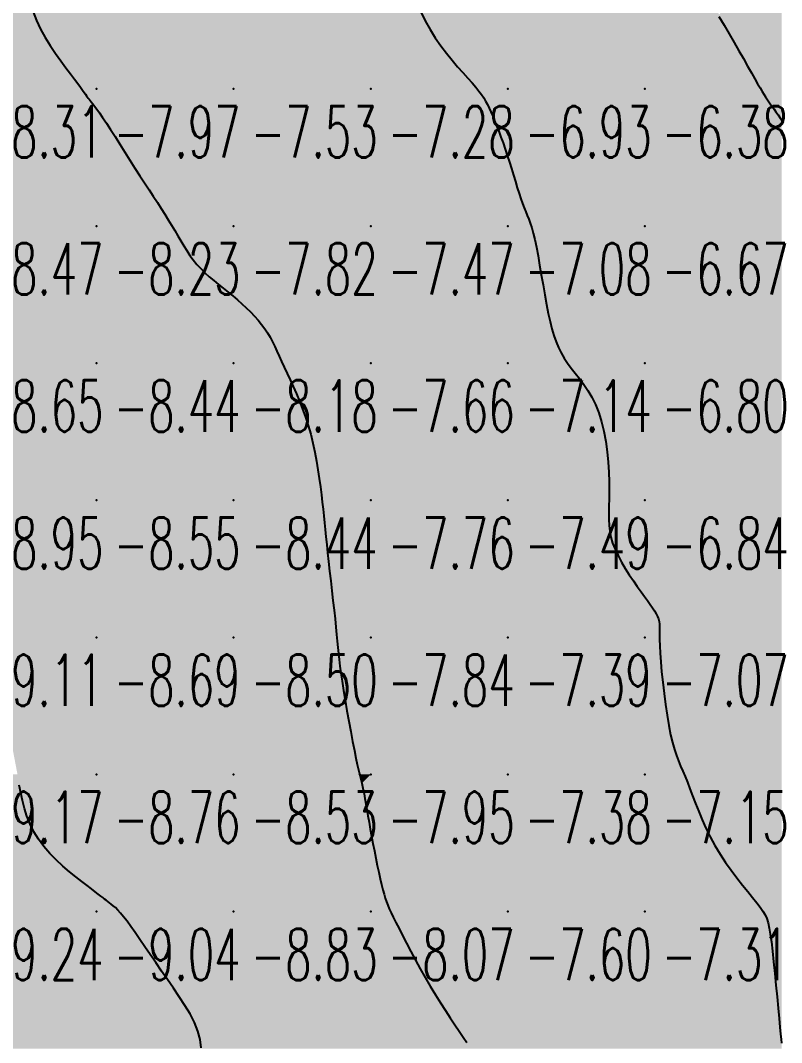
# Model space of a CAD drawing. Header units: millimetres. Extents: x 88261 to 90953, y 390274 to 392322.
# Drawn here: x 89964.7 to 90020.2, y 391637.7 to 391712.2 of the extents above; entities that cross this region are included whole.
import ezdxf
from ezdxf.enums import TextEntityAlignment as Align

# ---------------------------------------------------------------- set-up
doc = ezdxf.new("R2010")
doc.units = ezdxf.units.MM
doc.header["$LTSCALE"] = 25
for name, color, linetype in [('CN_03_00', 7, 'Continuous'), ('COTEAlt', 7, 'Continuous'), ('TN_COLORIAGE', 7, 'Continuous')]:
    doc.layers.add(name, color=color, linetype=linetype)
doc.styles.add('Simplex 1.0', font='Simplex.shx', dxfattribs={"width": 0.99, "height": 2.5})
doc.styles.get("Standard").update_dxf_attribs({"font": 'times.ttf'})

# ---------------------------------------------------------------- blocks, each defined once
blk = doc.blocks.new('COTE')
at = {"color": 0}
blk.add_point((0, 0), dxfattribs=at)
at = {"layer": 'COTEAlt'}
blk.add_attdef('ALT', text='', height=3.75, dxfattribs=at).set_placement((1.25, -1.25), align=Align.TOP_LEFT)

msp = doc.modelspace()

# ---------------------------------------------------------------- linework, layer by layer
at = {"layer": 'CN_03_00', "flags": 128}
for points, elevation in [([(89965.612, 391712.86), (89965.856, 391712.234), (89966.155, 391711.611), (89966.497, 391710.996), (89966.868, 391710.398), (89967.253, 391709.826), (89967.638, 391709.287), (89968.008, 391708.791), (89968.348, 391708.345), (89968.645, 391707.958), (89968.888, 391707.635), (89969.08, 391707.372), (89969.23, 391707.159), (89969.346, 391706.989), (89969.436, 391706.854), (89969.508, 391706.744), (89969.57, 391706.653), (89969.629, 391706.571), (89969.695, 391706.49), (89969.77, 391706.401), (89969.861, 391706.295), (89969.97, 391706.161), (89970.104, 391705.99), (89970.265, 391705.773), (89970.459, 391705.5), (89970.69, 391705.162), (89970.96, 391704.753), (89971.265, 391704.282), (89971.596, 391703.763), (89971.947, 391703.209), (89972.311, 391702.633), (89972.68, 391702.05), (89973.047, 391701.472), (89973.404, 391700.913), (89973.747, 391700.384), (89974.074, 391699.883), (89974.385, 391699.408), (89974.681, 391698.956), (89974.962, 391698.523), (89975.23, 391698.106), (89975.483, 391697.701), (89975.723, 391697.306), (89975.951, 391696.918), (89976.171, 391696.537), (89976.387, 391696.164), (89976.603, 391695.8), (89976.825, 391695.445), (89977.056, 391695.1), (89977.301, 391694.767), (89977.564, 391694.446), (89977.849, 391694.136), (89978.154, 391693.838), (89978.474, 391693.547), (89978.806, 391693.263), (89979.147, 391692.983), (89979.492, 391692.704), (89979.838, 391692.425), (89980.182, 391692.144), (89980.52, 391691.858), (89980.849, 391691.567), (89981.167, 391691.272), (89981.473, 391690.974), (89981.762, 391690.672), (89982.034, 391690.368), (89982.287, 391690.061), (89982.516, 391689.752), (89982.723, 391689.441), (89982.91, 391689.125), (89983.084, 391688.8), (89983.25, 391688.465), (89983.412, 391688.114), (89983.578, 391687.745), (89983.752, 391687.355), (89983.94, 391686.94), (89984.145, 391686.497), (89984.364, 391686.027), (89984.592, 391685.531), (89984.825, 391685.01), (89985.056, 391684.463), (89985.281, 391683.894), (89985.495, 391683.301), (89985.693, 391682.687), (89985.871, 391682.053), (89986.028, 391681.405), (89986.168, 391680.751), (89986.292, 391680.098), (89986.4, 391679.453), (89986.495, 391678.825), (89986.578, 391678.22), (89986.651, 391677.646), (89986.716, 391677.106), (89986.774, 391676.593), (89986.827, 391676.095), (89986.879, 391675.6), (89986.93, 391675.096), (89986.983, 391674.572), (89987.041, 391674.016), (89987.105, 391673.417), (89987.176, 391672.767), (89987.254, 391672.077), (89987.335, 391671.364), (89987.417, 391670.642), (89987.498, 391669.927), (89987.576, 391669.235), (89987.647, 391668.582), (89987.71, 391667.982), (89987.763, 391667.447), (89987.809, 391666.962), (89987.852, 391666.508), (89987.896, 391666.066), (89987.945, 391665.617), (89988.002, 391665.141), (89988.072, 391664.62), (89988.158, 391664.034), (89988.263, 391663.371), (89988.384, 391662.648), (89988.516, 391661.89), (89988.654, 391661.121), (89988.793, 391660.366), (89988.93, 391659.648), (89989.058, 391658.993), (89989.174, 391658.424), (89989.273, 391657.959), (89989.358, 391657.585), (89989.431, 391657.282), (89989.495, 391657.029), (89989.552, 391656.807), (89989.605, 391656.596), (89989.658, 391656.375), (89989.711, 391656.125), (89989.769, 391655.828), (89989.832, 391655.487), (89989.899, 391655.104), (89989.971, 391654.685), (89990.048, 391654.234), (89990.131, 391653.756), (89990.219, 391653.254), (89990.313, 391652.734), (89990.413, 391652.2), (89990.517, 391651.662), (89990.624, 391651.127), (89990.731, 391650.605), (89990.837, 391650.105), (89990.941, 391649.636), (89991.041, 391649.207), (89991.134, 391648.827), (89991.221, 391648.5), (89991.305, 391648.215), (89991.393, 391647.955), (89991.49, 391647.703), (89991.603, 391647.444), (89991.736, 391647.161), (89991.896, 391646.837), (89992.088, 391646.456), (89992.316, 391646.006), (89992.578, 391645.495), (89992.869, 391644.934), (89993.184, 391644.335), (89993.52, 391643.709), (89993.871, 391643.069), (89994.233, 391642.427), (89994.601, 391641.793), (89994.972, 391641.179), (89995.341, 391640.588), (89995.703, 391640.024), (89996.054, 391639.488), (89996.39, 391638.983), (89996.707, 391638.512), (89997, 391638.078), (89997.265, 391637.682)], -8), ([(89993.92, 391712.862), (89994.236, 391712.204), (89994.583, 391711.565), (89994.961, 391710.956), (89995.36, 391710.38), (89995.772, 391709.838), (89996.185, 391709.331), (89996.589, 391708.861), (89996.974, 391708.429), (89997.33, 391708.036), (89997.646, 391707.683), (89997.915, 391707.37), (89998.141, 391707.089), (89998.332, 391706.832), (89998.496, 391706.588), (89998.639, 391706.349), (89998.769, 391706.104), (89998.893, 391705.846), (89999.019, 391705.565), (89999.153, 391705.253), (89999.294, 391704.912), (89999.441, 391704.543), (89999.593, 391704.149), (89999.748, 391703.734), (89999.905, 391703.299), (90000.062, 391702.848), (90000.217, 391702.384), (90000.37, 391701.908), (90000.519, 391701.429), (90000.665, 391700.953), (90000.807, 391700.487), (90000.945, 391700.039), (90001.078, 391699.617), (90001.207, 391699.226), (90001.332, 391698.875), (90001.451, 391698.566), (90001.567, 391698.287), (90001.679, 391698.02), (90001.789, 391697.747), (90001.898, 391697.451), (90002.007, 391697.115), (90002.117, 391696.721), (90002.228, 391696.253), (90002.342, 391695.697), (90002.459, 391695.069), (90002.579, 391694.388), (90002.7, 391693.673), (90002.824, 391692.944), (90002.95, 391692.22), (90003.077, 391691.521), (90003.207, 391690.867), (90003.338, 391690.273), (90003.475, 391689.735), (90003.62, 391689.246), (90003.778, 391688.797), (90003.952, 391688.38), (90004.145, 391687.987), (90004.362, 391687.611), (90004.606, 391687.243), (90004.879, 391686.876), (90005.173, 391686.5), (90005.48, 391686.109), (90005.792, 391685.694), (90006.099, 391685.246), (90006.392, 391684.758), (90006.662, 391684.221), (90006.902, 391683.627), (90007.103, 391682.972), (90007.267, 391682.268), (90007.398, 391681.532), (90007.497, 391680.78), (90007.57, 391680.028), (90007.618, 391679.292), (90007.644, 391678.589), (90007.653, 391677.935), (90007.648, 391677.341), (90007.636, 391676.802), (90007.626, 391676.307), (90007.626, 391675.845), (90007.646, 391675.406), (90007.693, 391674.979), (90007.776, 391674.553), (90007.903, 391674.117), (90008.08, 391673.665), (90008.301, 391673.2), (90008.554, 391672.73), (90008.831, 391672.263), (90009.122, 391671.806), (90009.416, 391671.367), (90009.705, 391670.952), (90009.979, 391670.571), (90010.229, 391670.228), (90010.453, 391669.92), (90010.652, 391669.644), (90010.825, 391669.395), (90010.972, 391669.169), (90011.093, 391668.961), (90011.188, 391668.767), (90011.257, 391668.583), (90011.3, 391668.401), (90011.323, 391668.211), (90011.332, 391667.998), (90011.332, 391667.748), (90011.33, 391667.447), (90011.331, 391667.081), (90011.341, 391666.635), (90011.367, 391666.097), (90011.413, 391665.458), (90011.477, 391664.738), (90011.559, 391663.962), (90011.655, 391663.155), (90011.763, 391662.345), (90011.881, 391661.555), (90012.007, 391660.813), (90012.139, 391660.143), (90012.274, 391659.564), (90012.414, 391659.064), (90012.558, 391658.625), (90012.706, 391658.227), (90012.861, 391657.851), (90013.022, 391657.479), (90013.19, 391657.092), (90013.365, 391656.67), (90013.549, 391656.198), (90013.745, 391655.682), (90013.956, 391655.127), (90014.186, 391654.542), (90014.439, 391653.935), (90014.718, 391653.313), (90015.027, 391652.684), (90015.369, 391652.056), (90015.746, 391651.437), (90016.148, 391650.832), (90016.563, 391650.249), (90016.979, 391649.694), (90017.386, 391649.174), (90017.77, 391648.695), (90018.12, 391648.264), (90018.423, 391647.887), (90018.673, 391647.565), (90018.873, 391647.28), (90019.031, 391647.009), (90019.156, 391646.727), (90019.256, 391646.411), (90019.338, 391646.038), (90019.412, 391645.583), (90019.486, 391645.023), (90019.564, 391644.343), (90019.648, 391643.569), (90019.734, 391642.733), (90019.82, 391641.87), (90019.903, 391641.012), (90019.98, 391640.195), (90020.05, 391639.451), (90020.109, 391638.814), (90020.156, 391638.309), (90020.191, 391637.928), (90020.216, 391637.653)], -7), ([(90015.655, 391712.527), (90016.036, 391711.897), (90016.411, 391711.264), (90016.774, 391710.638), (90017.123, 391710.03), (90017.451, 391709.451), (90017.756, 391708.91), (90018.032, 391708.418), (90018.275, 391707.985), (90018.484, 391707.62), (90018.66, 391707.314), (90018.81, 391707.061), (90018.939, 391706.848), (90019.052, 391706.669), (90019.155, 391706.513), (90019.252, 391706.37), (90019.349, 391706.232), (90019.451, 391706.09), (90019.561, 391705.937), (90019.684, 391705.767), (90019.823, 391705.573), (90019.981, 391705.351), (90020.162, 391705.094), (90020.37, 391704.796)], -6), ([(89977.874, 391637.297), (89977.805, 391637.911), (89977.637, 391638.529), (89977.385, 391639.151), (89977.065, 391639.775), (89976.692, 391640.401), (89976.282, 391641.028), (89975.85, 391641.655), (89975.412, 391642.281), (89974.981, 391642.904), (89974.563, 391643.517), (89974.16, 391644.112), (89973.775, 391644.681), (89973.411, 391645.216), (89973.07, 391645.711), (89972.756, 391646.155), (89972.471, 391646.542), (89972.217, 391646.866), (89971.992, 391647.133), (89971.793, 391647.351), (89971.616, 391647.527), (89971.458, 391647.669), (89971.315, 391647.786), (89971.185, 391647.885), (89971.064, 391647.975), (89970.948, 391648.062), (89970.829, 391648.154), (89970.698, 391648.256), (89970.546, 391648.375), (89970.365, 391648.517), (89970.144, 391648.688), (89969.876, 391648.894), (89969.552, 391649.141), (89969.167, 391649.433), (89968.732, 391649.77), (89968.264, 391650.146), (89967.78, 391650.56), (89967.295, 391651.008), (89966.825, 391651.485), (89966.387, 391651.989), (89965.997, 391652.516), (89965.667, 391653.063), (89965.393, 391653.624), (89965.168, 391654.195), (89964.984, 391654.77), (89964.833, 391655.344), (89964.708, 391655.912), (89964.6, 391656.469)], -9)]:
    msp.add_lwpolyline(points, dxfattribs=dict(at, elevation=elevation))
at = {"layer": 'TN_COLORIAGE', "color": 171}
for points in [[(89960.249, 391707.239, -8), (89965.241, 391712.232, -8), (89960.249, 391717.239, -8), (89964.905, 391717.239, -8)], [(89965.241, 391712.232, -8.314), (89969.266, 391707.239, -8.314), (89960.249, 391707.239, -8.314)], [(89960.249, 391697.239, -8), (89969.565, 391706.556, -8), (89960.249, 391707.239, -8), (89969.266, 391707.239, -8)], [(89960.249, 391697.239, -8), (89969.565, 391706.556, -8), (89970.249, 391697.239, -8), (89970.249, 391705.962, -8)], [(89973.579, 391700.57, -8.234), (89970.249, 391705.962, -8.234), (89970.249, 391697.239, -8.234)], [(89973.579, 391700.57, -8.234), (89975.86, 391697.239, -8.234), (89970.249, 391697.239, -8.234)], [(89960.249, 391697.239, -8.234), (89960.249, 391687.239, -8.234), (89970.249, 391697.239, -8.234)], [(89960.249, 391687.239, -8.234), (89970.249, 391687.239, -8.234), (89970.249, 391697.239, -8.234)], [(89970.249, 391687.239, -8), (89977.319, 391694.309, -8), (89970.249, 391697.239, -8), (89975.86, 391697.239, -8)], [(89970.249, 391687.239, -8), (89977.319, 391694.309, -8), (89980.249, 391687.239, -8), (89980.249, 391692.196, -8)], [(89982.779, 391689.769, -8.18), (89980.249, 391692.196, -8.18), (89980.249, 391687.239, -8.18)], [(89982.779, 391689.769, -8.18), (89983.735, 391687.239, -8.18), (89980.249, 391687.239, -8.18)], [(89960.249, 391687.239, -8.441), (89960.249, 391677.239, -8.441), (89970.249, 391687.239, -8.441)], [(89960.249, 391677.239, -8.441), (89970.249, 391677.239, -8.441), (89970.249, 391687.239, -8.441)], [(89970.249, 391687.239, -8.18), (89970.249, 391677.239, -8.18), (89980.249, 391687.239, -8.18)], [(89970.249, 391677.239, -8.18), (89980.249, 391677.239, -8.18), (89980.249, 391687.239, -8.18)], [(89980.249, 391677.239, -8), (89985.92, 391682.911, -8), (89980.249, 391687.239, -8), (89983.735, 391687.239, -8)], [(89985.92, 391682.911, -8.44), (89986.743, 391677.239, -8.44), (89980.249, 391677.239, -8.44)], [(89960.249, 391674.198, -8.546), (89962.181, 391669.172, -8.546), (89960.249, 391677.239, -8.546), (89970.249, 391677.239, -8.546)], [(89962.821, 391667.239, -8.546), (89962.181, 391669.172, -8.546), (89970.249, 391667.239, -8.546), (89970.249, 391677.239, -8.546)], [(89970.249, 391677.239, -8.44), (89970.249, 391667.239, -8.44), (89980.249, 391677.239, -8.44)], [(89970.249, 391667.239, -8.44), (89980.249, 391667.239, -8.44), (89980.249, 391677.239, -8.44)], [(89980.249, 391667.239, -8), (89987.015, 391674.005, -8), (89980.249, 391677.239, -8), (89986.743, 391677.239, -8)], [(89987.015, 391674.005, -8.497), (89987.826, 391667.239, -8.497), (89980.249, 391667.239, -8.497)], [(89962.821, 391667.239, -8.686), (89963.802, 391660.793, -8.686), (89970.249, 391667.239, -8.686)], [(89964.476, 391657.239, -8.686), (89963.802, 391660.793, -8.686), (89970.249, 391657.239, -8.686), (89970.249, 391667.239, -8.686)], [(89970.249, 391667.239, -8.497), (89970.249, 391657.239, -8.497), (89980.249, 391667.239, -8.497)], [(89970.249, 391657.239, -8.497), (89980.249, 391657.239, -8.497), (89980.249, 391667.239, -8.497)], [(89980.249, 391657.239, -8), (89987.941, 391664.931, -8), (89980.249, 391667.239, -8), (89987.826, 391667.239, -8)], [(89987.941, 391664.931, -8.529), (89989.359, 391657.239, -8.529), (89980.249, 391657.239, -8.529)], [(89964.476, 391657.239, -8.764), (89965.315, 391652.305, -8.764), (89970.249, 391657.239, -8.764)], [(89970.249, 391648.636, -8.764), (89965.315, 391652.305, -8.764), (89970.249, 391657.239, -8.764)], [(89970.249, 391648.636, -8.529), (89971.003, 391647.993, -8.529), (89970.249, 391657.239, -8.529), (89980.249, 391657.239, -8.529)], [(89972.128, 391647.239, -8.529), (89971.003, 391647.993, -8.529), (89980.249, 391647.239, -8.529), (89980.249, 391657.239, -8.529)], [(89980.249, 391647.239, -8), (89989.665, 391656.656, -8), (89980.249, 391657.239, -8), (89989.359, 391657.239, -8)], [(89980.249, 391647.239, -8), (89989.665, 391656.656, -8), (89990.249, 391647.239, -8), (89990.249, 391652.885, -8)], [(89991.218, 391648.209, -8.067), (89990.249, 391652.885, -8.067), (89990.249, 391647.239, -8.067)], [(89991.218, 391648.209, -8.067), (89991.682, 391647.239, -8.067), (89990.249, 391647.239, -8.067)], [(89972.128, 391647.239, -8.834), (89975.311, 391642.302, -8.834), (89980.249, 391647.239, -8.834)], [(89979.099, 391637.239, -8.834), (89975.311, 391642.302, -8.834), (89980.249, 391637.239, -8.834), (89980.249, 391647.239, -8.834)], [(89980.249, 391647.239, -8.067), (89980.249, 391637.239, -8.067), (89990.249, 391647.239, -8.067)], [(89980.249, 391637.239, -8.067), (89990.249, 391637.239, -8.067), (89990.249, 391647.239, -8.067)], [(89990.249, 391637.239, -8), (89994.579, 391641.57, -8), (89990.249, 391647.239, -8), (89991.682, 391647.239, -8)], [(89994.579, 391641.57, -8.306), (89997.609, 391637.239, -8.306), (89990.249, 391637.239, -8.306)]]:
    msp.add_solid(points, dxfattribs=at)
at = {"layer": 'TN_COLORIAGE', "color": 161}
for points in [[(89964.905, 391717.239, -7.685), (89965.241, 391712.232, -7.685), (89970.249, 391717.239, -7.685)], [(89969.266, 391707.239, -7.685), (89965.241, 391712.232, -7.685), (89970.249, 391707.239, -7.685), (89970.249, 391717.239, -7.685)], [(89970.249, 391717.239, -7.423), (89970.249, 391707.239, -7.423), (89980.249, 391717.239, -7.423)], [(89970.249, 391707.239, -7.423), (89980.249, 391707.239, -7.423), (89980.249, 391717.239, -7.423)], [(89980.249, 391717.239, -7.112), (89980.249, 391707.239, -7.112), (89990.249, 391717.239, -7.112)], [(89980.249, 391707.239, -7.112), (89990.249, 391707.239, -7.112), (89990.249, 391717.239, -7.112)], [(89990.249, 391707.239, -7), (89994.237, 391711.228, -7), (89990.249, 391717.239, -7), (89992.37, 391717.239, -7)], [(89994.237, 391711.228, -7.275), (89998.179, 391707.239, -7.275), (89990.249, 391707.239, -7.275)], [(89969.266, 391707.239, -7.966), (89969.565, 391706.556, -7.966), (89970.249, 391707.239, -7.966)], [(89970.249, 391705.962, -7.966), (89969.565, 391706.556, -7.966), (89970.249, 391707.239, -7.966)], [(89970.249, 391705.962, -7.532), (89973.579, 391700.57, -7.532), (89970.249, 391707.239, -7.532), (89980.249, 391707.239, -7.532)], [(89975.86, 391697.239, -7.532), (89973.579, 391700.57, -7.532), (89980.249, 391697.239, -7.532), (89980.249, 391707.239, -7.532)], [(89980.249, 391707.239, -7.275), (89980.249, 391697.239, -7.275), (89990.249, 391707.239, -7.275)], [(89980.249, 391697.239, -7.275), (89990.249, 391697.239, -7.275), (89990.249, 391707.239, -7.275)], [(89990.249, 391697.239, -7), (89998.921, 391705.912, -7), (89990.249, 391707.239, -7), (89998.179, 391707.239, -7)], [(89990.249, 391697.239, -7), (89998.921, 391705.912, -7), (90000.249, 391697.239, -7), (90000.249, 391702.503, -7)], [(90001.386, 391698.377, -7.08), (90000.249, 391702.503, -7.08), (90000.249, 391697.239, -7.08)], [(90001.386, 391698.377, -7.08), (90002.198, 391697.239, -7.08), (90000.249, 391697.239, -7.08)], [(89975.86, 391697.239, -7.817), (89977.319, 391694.309, -7.817), (89980.249, 391697.239, -7.817)], [(89980.249, 391692.196, -7.817), (89977.319, 391694.309, -7.817), (89980.249, 391697.239, -7.817)], [(89980.249, 391692.196, -7.47), (89982.779, 391689.769, -7.47), (89980.249, 391697.239, -7.47), (89990.249, 391697.239, -7.47)], [(89983.735, 391687.239, -7.47), (89982.779, 391689.769, -7.47), (89990.249, 391687.239, -7.47), (89990.249, 391697.239, -7.47)], [(89990.249, 391697.239, -7.08), (89990.249, 391687.239, -7.08), (90000.249, 391697.239, -7.08)], [(89990.249, 391687.239, -7.08), (90000.249, 391687.239, -7.08), (90000.249, 391697.239, -7.08)], [(90000.249, 391687.239, -7), (90003.191, 391690.181, -7), (90000.249, 391697.239, -7), (90002.198, 391697.239, -7)], [(90003.191, 391690.181, -7.138), (90004.279, 391687.239, -7.138), (90000.249, 391687.239, -7.138)], [(89983.735, 391687.239, -7.664), (89985.92, 391682.911, -7.664), (89990.249, 391687.239, -7.664)], [(89986.743, 391677.239, -7.664), (89985.92, 391682.911, -7.664), (89990.249, 391677.239, -7.664), (89990.249, 391687.239, -7.664)], [(89990.249, 391687.239, -7.138), (89990.249, 391677.239, -7.138), (90000.249, 391687.239, -7.138)], [(89990.249, 391677.239, -7.138), (90000.249, 391677.239, -7.138), (90000.249, 391687.239, -7.138)], [(90000.249, 391677.239, -7), (90007.33, 391684.32, -7), (90000.249, 391687.239, -7), (90004.279, 391687.239, -7)], [(90007.33, 391684.32, -7.494), (90007.812, 391677.239, -7.494), (90000.249, 391677.239, -7.494)], [(89986.743, 391677.239, -7.763), (89987.015, 391674.005, -7.763), (89990.249, 391677.239, -7.763)], [(89987.826, 391667.239, -7.763), (89987.015, 391674.005, -7.763), (89990.249, 391667.239, -7.763), (89990.249, 391677.239, -7.763)], [(89990.249, 391677.239, -7.494), (89990.249, 391667.239, -7.494), (90000.249, 391677.239, -7.494)], [(89990.249, 391667.239, -7.494), (90000.249, 391667.239, -7.494), (90000.249, 391677.239, -7.494)], [(90000.249, 391677.239, -7), (90007.812, 391677.239, -7), (90000.249, 391667.239, -7), (90007.34, 391674.33, -7)], [(90000.249, 391667.239, -7), (90007.34, 391674.33, -7), (90010.249, 391667.239, -7), (90010.249, 391670.141, -7)], [(90011.538, 391668.529, -7.065), (90010.249, 391670.141, -7.065), (90010.249, 391667.239, -7.065)], [(90011.14, 391667.239, -7.065), (90011.538, 391668.529, -7.065), (90010.249, 391667.239, -7.065)], [(89987.826, 391667.239, -7.841), (89987.941, 391664.931, -7.841), (89990.249, 391667.239, -7.841)], [(89989.359, 391657.239, -7.841), (89987.941, 391664.931, -7.841), (89990.249, 391657.239, -7.841), (89990.249, 391667.239, -7.841)], [(89990.249, 391667.239, -7.388), (89990.249, 391657.239, -7.388), (90000.249, 391667.239, -7.388)], [(89990.249, 391657.239, -7.388), (90000.249, 391657.239, -7.388), (90000.249, 391667.239, -7.388)], [(90000.249, 391667.239, -7.065), (90000.249, 391657.239, -7.065), (90010.249, 391667.239, -7.065)], [(90000.249, 391657.239, -7.065), (90010.249, 391657.239, -7.065), (90010.249, 391667.239, -7.065)], [(90010.249, 391657.239, -7), (90012.104, 391659.095, -7), (90010.249, 391667.239, -7), (90011.14, 391667.239, -7)], [(90012.104, 391659.095, -7.152), (90013.278, 391657.239, -7.152), (90010.249, 391657.239, -7.152)], [(89989.359, 391657.239, -7.948), (89989.665, 391656.656, -7.948), (89990.249, 391657.239, -7.948)], [(89990.249, 391652.885, -7.948), (89989.665, 391656.656, -7.948), (89990.249, 391657.239, -7.948)], [(89990.249, 391652.885, -7.376), (89991.218, 391648.209, -7.376), (89990.249, 391657.239, -7.376), (90000.249, 391657.239, -7.376)], [(89991.682, 391647.239, -7.376), (89991.218, 391648.209, -7.376), (90000.249, 391647.239, -7.376), (90000.249, 391657.239, -7.376)], [(90000.249, 391647.239, -7.152), (90010.249, 391647.239, -7.152), (90010.249, 391657.239, -7.152)], [(90000.249, 391657.239, -7.152), (90000.249, 391647.239, -7.152), (90010.249, 391657.239, -7.152)], [(90010.249, 391647.239, -7), (90014.974, 391651.965, -7), (90010.249, 391657.239, -7), (90013.278, 391657.239, -7)], [(90014.974, 391651.965, -7.313), (90019.04, 391647.239, -7.313), (90010.249, 391647.239, -7.313)], [(89991.682, 391647.239, -7.6), (89994.579, 391641.57, -7.6), (90000.249, 391647.239, -7.6)], [(89997.609, 391637.239, -7.6), (89994.579, 391641.57, -7.6), (90000.249, 391637.239, -7.6), (90000.249, 391647.239, -7.6)], [(90000.249, 391647.239, -7.313), (90000.249, 391637.239, -7.313), (90010.249, 391647.239, -7.313)], [(90000.249, 391637.239, -7.313), (90010.249, 391637.239, -7.313), (90010.249, 391647.239, -7.313)], [(90010.249, 391637.239, -7), (90019.406, 391646.397, -7), (90010.249, 391647.239, -7), (90019.04, 391647.239, -7)], [(90010.249, 391637.239, -7), (90019.406, 391646.397, -7), (90020.249, 391637.239, -7), (90020.249, 391637.311, -7)]]:
    msp.add_solid(points, dxfattribs=at)
at = {"layer": 'TN_COLORIAGE', "color": 151}
for points in [[(89992.37, 391717.239, -6.585), (89994.237, 391711.228, -6.585), (90000.249, 391717.239, -6.585)], [(89998.179, 391707.239, -6.585), (89994.237, 391711.228, -6.585), (90000.249, 391707.239, -6.585), (90000.249, 391717.239, -6.585)], [(90000.249, 391717.239, -6.095), (90000.249, 391707.239, -6.095), (90010.249, 391717.239, -6.095)], [(90000.249, 391707.239, -6.095), (90010.249, 391707.239, -6.095), (90010.249, 391717.239, -6.095)], [(90010.249, 391707.239, -6), (90015.68, 391712.671, -6), (90010.249, 391717.239, -6), (90012.543, 391717.239, -6)], [(90015.68, 391712.671, -6.378), (90018.67, 391707.239, -6.378), (90010.249, 391707.239, -6.378)], [(89998.179, 391707.239, -6.928), (89998.921, 391705.912, -6.928), (90000.249, 391707.239, -6.928)], [(90000.249, 391702.503, -6.928), (89998.921, 391705.912, -6.928), (90000.249, 391707.239, -6.928)], [(90000.249, 391702.503, -6.378), (90001.386, 391698.377, -6.378), (90000.249, 391707.239, -6.378), (90010.249, 391707.239, -6.378)], [(90002.198, 391697.239, -6.378), (90001.386, 391698.377, -6.378), (90010.249, 391697.239, -6.378), (90010.249, 391707.239, -6.378)], [(90010.249, 391697.239, -6), (90019.293, 391706.284, -6), (90010.249, 391707.239, -6), (90018.67, 391707.239, -6)], [(90010.249, 391697.239, -6), (90019.293, 391706.284, -6), (90020.249, 391697.239, -6), (90020.249, 391705.017, -6)], [(90002.198, 391697.239, -6.67), (90003.191, 391690.181, -6.67), (90010.249, 391697.239, -6.67)], [(90004.279, 391687.239, -6.67), (90003.191, 391690.181, -6.67), (90010.249, 391687.239, -6.67), (90010.249, 391697.239, -6.67)], [(90010.249, 391697.239, -6.248), (90010.249, 391687.239, -6.248), (90020.249, 391697.239, -6.248)], [(90010.249, 391687.239, -6.248), (90020.249, 391687.239, -6.248), (90020.249, 391697.239, -6.248)], [(90004.279, 391687.239, -6.796), (90007.33, 391684.32, -6.796), (90010.249, 391687.239, -6.796)], [(90007.812, 391677.239, -6.796), (90007.33, 391684.32, -6.796), (90010.249, 391677.239, -6.796), (90010.249, 391687.239, -6.796)], [(90010.249, 391687.239, -6.408), (90010.249, 391677.239, -6.408), (90020.249, 391687.239, -6.408)], [(90010.249, 391677.239, -6.408), (90020.249, 391677.239, -6.408), (90020.249, 391687.239, -6.408)], [(90007.34, 391674.33, -6.841), (90007.812, 391677.239, -6.841), (90010.249, 391677.239, -6.841)], [(90010.249, 391670.141, -6.841), (90007.34, 391674.33, -6.841), (90010.249, 391677.239, -6.841)], [(90010.249, 391670.141, -6.56), (90011.538, 391668.529, -6.56), (90010.249, 391677.239, -6.56), (90020.249, 391677.239, -6.56)], [(90011.538, 391668.529, -6.335), (90011.14, 391667.239, -6.335), (90020.249, 391677.239, -6.335), (90020.249, 391667.239, -6.335)], [(90011.14, 391667.239, -6.335), (90012.104, 391659.095, -6.335), (90020.249, 391667.239, -6.335)], [(90013.278, 391657.239, -6.335), (90012.104, 391659.095, -6.335), (90020.249, 391657.239, -6.335), (90020.249, 391667.239, -6.335)], [(90013.278, 391657.239, -6.651), (90014.974, 391651.965, -6.651), (90020.249, 391657.239, -6.651)], [(90019.04, 391647.239, -6.651), (90014.974, 391651.965, -6.651), (90020.249, 391647.239, -6.651), (90020.249, 391657.239, -6.651)], [(90019.04, 391647.239, -6.957), (90019.406, 391646.397, -6.957), (90020.249, 391647.239, -6.957)], [(90020.249, 391637.311, -6.957), (90019.406, 391646.397, -6.957), (90020.249, 391647.239, -6.957)]]:
    msp.add_solid(points, dxfattribs=at)
at = {"layer": 'TN_COLORIAGE', "color": 141}
for points in [[(90018.67, 391707.239, -5.682), (90015.68, 391712.671, -5.682), (90020.249, 391707.239, -5.682), (90020.249, 391717.239, -5.682)], [(90018.67, 391707.239, -5.929), (90019.293, 391706.284, -5.929), (90020.249, 391707.239, -5.929)], [(90020.249, 391705.017, -5.929), (90019.293, 391706.284, -5.929), (90020.249, 391707.239, -5.929)]]:
    msp.add_solid(points, dxfattribs=at)
at = {"layer": 'TN_COLORIAGE', "color": 181}
for points in [[(89960.249, 391647.239, -9), (89965.315, 391652.305, -9), (89960.249, 391657.239, -9), (89964.476, 391657.239, -9)], [(89960.249, 391647.239, -9), (89965.315, 391652.305, -9), (89970.249, 391647.239, -9), (89970.249, 391648.636, -9)], [(89971.003, 391647.993, -9.038), (89970.249, 391648.636, -9.038), (89970.249, 391647.239, -9.038)], [(89971.003, 391647.993, -9.038), (89972.128, 391647.239, -9.038), (89970.249, 391647.239, -9.038)], [(89960.249, 391637.239, -9.038), (89970.249, 391637.239, -9.038), (89970.249, 391647.239, -9.038)], [(89960.249, 391647.239, -9.038), (89960.249, 391637.239, -9.038), (89970.249, 391647.239, -9.038)], [(89970.249, 391637.239, -9), (89975.311, 391642.302, -9), (89970.249, 391647.239, -9), (89972.128, 391647.239, -9)], [(89975.311, 391642.302, -9.17), (89979.099, 391637.239, -9.17), (89970.249, 391637.239, -9.17)]]:
    msp.add_solid(points, dxfattribs=at)

# ---------------------------------------------------------------- block references
at = {"layer": 'COTEAlt'}
ref = msp.add_blockref('COTE', (89960.249, 391707.239), dxfattribs=at)
ref.add_attrib('ALT', '-8.31', dxfattribs={"height": 3.75, "style": 'Simplex 1.0', "width": 0.6}).set_placement((89961.499, 391705.989), align=Align.TOP_LEFT)
ref = msp.add_blockref('COTE', (89970.249, 391707.239), dxfattribs=at)
ref.add_attrib('ALT', '-7.97', dxfattribs={"height": 3.75, "style": 'Simplex 1.0', "width": 0.6}).set_placement((89971.499, 391705.989), align=Align.TOP_LEFT)
ref = msp.add_blockref('COTE', (89980.249, 391707.239), dxfattribs=at)
ref.add_attrib('ALT', '-7.53', dxfattribs={"height": 3.75, "style": 'Simplex 1.0', "width": 0.6}).set_placement((89981.499, 391705.989), align=Align.TOP_LEFT)
ref = msp.add_blockref('COTE', (89990.249, 391707.239), dxfattribs=at)
ref.add_attrib('ALT', '-7.28', dxfattribs={"height": 3.75, "style": 'Simplex 1.0', "width": 0.6}).set_placement((89991.499, 391705.989), align=Align.TOP_LEFT)
ref = msp.add_blockref('COTE', (90000.249, 391707.239), dxfattribs=at)
ref.add_attrib('ALT', '-6.93', dxfattribs={"height": 3.75, "style": 'Simplex 1.0', "width": 0.6}).set_placement((90001.499, 391705.989), align=Align.TOP_LEFT)
ref = msp.add_blockref('COTE', (90010.249, 391707.239), dxfattribs=at)
ref.add_attrib('ALT', '-6.38', dxfattribs={"height": 3.75, "style": 'Simplex 1.0', "width": 0.6}).set_placement((90011.499, 391705.989), align=Align.TOP_LEFT)
ref = msp.add_blockref('COTE', (89960.249, 391697.239), dxfattribs=at)
ref.add_attrib('ALT', '-8.47', dxfattribs={"height": 3.75, "style": 'Simplex 1.0', "width": 0.6}).set_placement((89961.499, 391695.989), align=Align.TOP_LEFT)
ref = msp.add_blockref('COTE', (89970.249, 391697.239), dxfattribs=at)
ref.add_attrib('ALT', '-8.23', dxfattribs={"height": 3.75, "style": 'Simplex 1.0', "width": 0.6}).set_placement((89971.499, 391695.989), align=Align.TOP_LEFT)
ref = msp.add_blockref('COTE', (89980.249, 391697.239), dxfattribs=at)
ref.add_attrib('ALT', '-7.82', dxfattribs={"height": 3.75, "style": 'Simplex 1.0', "width": 0.6}).set_placement((89981.499, 391695.989), align=Align.TOP_LEFT)
ref = msp.add_blockref('COTE', (89990.249, 391697.239), dxfattribs=at)
ref.add_attrib('ALT', '-7.47', dxfattribs={"height": 3.75, "style": 'Simplex 1.0', "width": 0.6}).set_placement((89991.499, 391695.989), align=Align.TOP_LEFT)
ref = msp.add_blockref('COTE', (90000.249, 391697.239), dxfattribs=at)
ref.add_attrib('ALT', '-7.08', dxfattribs={"height": 3.75, "style": 'Simplex 1.0', "width": 0.6}).set_placement((90001.499, 391695.989), align=Align.TOP_LEFT)
ref = msp.add_blockref('COTE', (90010.249, 391697.239), dxfattribs=at)
ref.add_attrib('ALT', '-6.67', dxfattribs={"height": 3.75, "style": 'Simplex 1.0', "width": 0.6}).set_placement((90011.499, 391695.989), align=Align.TOP_LEFT)
ref = msp.add_blockref('COTE', (89960.249, 391687.239), dxfattribs=at)
ref.add_attrib('ALT', '-8.65', dxfattribs={"height": 3.75, "style": 'Simplex 1.0', "width": 0.6}).set_placement((89961.499, 391685.989), align=Align.TOP_LEFT)
ref = msp.add_blockref('COTE', (89970.249, 391687.239), dxfattribs=at)
ref.add_attrib('ALT', '-8.44', dxfattribs={"height": 3.75, "style": 'Simplex 1.0', "width": 0.6}).set_placement((89971.499, 391685.989), align=Align.TOP_LEFT)
ref = msp.add_blockref('COTE', (89980.249, 391687.239), dxfattribs=at)
ref.add_attrib('ALT', '-8.18', dxfattribs={"height": 3.75, "style": 'Simplex 1.0', "width": 0.6}).set_placement((89981.499, 391685.989), align=Align.TOP_LEFT)
ref = msp.add_blockref('COTE', (89990.249, 391687.239), dxfattribs=at)
ref.add_attrib('ALT', '-7.66', dxfattribs={"height": 3.75, "style": 'Simplex 1.0', "width": 0.6}).set_placement((89991.499, 391685.989), align=Align.TOP_LEFT)
ref = msp.add_blockref('COTE', (90000.249, 391687.239), dxfattribs=at)
ref.add_attrib('ALT', '-7.14', dxfattribs={"height": 3.75, "style": 'Simplex 1.0', "width": 0.6}).set_placement((90001.499, 391685.989), align=Align.TOP_LEFT)
ref = msp.add_blockref('COTE', (90010.249, 391687.239), dxfattribs=at)
ref.add_attrib('ALT', '-6.80', dxfattribs={"height": 3.75, "style": 'Simplex 1.0', "width": 0.6}).set_placement((90011.499, 391685.989), align=Align.TOP_LEFT)
ref = msp.add_blockref('COTE', (89960.249, 391677.239), dxfattribs=at)
ref.add_attrib('ALT', '-8.95', dxfattribs={"height": 3.75, "style": 'Simplex 1.0', "width": 0.6}).set_placement((89961.499, 391675.989), align=Align.TOP_LEFT)
ref = msp.add_blockref('COTE', (89970.249, 391677.239), dxfattribs=at)
ref.add_attrib('ALT', '-8.55', dxfattribs={"height": 3.75, "style": 'Simplex 1.0', "width": 0.6}).set_placement((89971.499, 391675.989), align=Align.TOP_LEFT)
ref = msp.add_blockref('COTE', (89980.249, 391677.239), dxfattribs=at)
ref.add_attrib('ALT', '-8.44', dxfattribs={"height": 3.75, "style": 'Simplex 1.0', "width": 0.6}).set_placement((89981.499, 391675.989), align=Align.TOP_LEFT)
ref = msp.add_blockref('COTE', (89990.249, 391677.239), dxfattribs=at)
ref.add_attrib('ALT', '-7.76', dxfattribs={"height": 3.75, "style": 'Simplex 1.0', "width": 0.6}).set_placement((89991.499, 391675.989), align=Align.TOP_LEFT)
ref = msp.add_blockref('COTE', (90000.249, 391677.239), dxfattribs=at)
ref.add_attrib('ALT', '-7.49', dxfattribs={"height": 3.75, "style": 'Simplex 1.0', "width": 0.6}).set_placement((90001.499, 391675.989), align=Align.TOP_LEFT)
ref = msp.add_blockref('COTE', (90010.249, 391677.239), dxfattribs=at)
ref.add_attrib('ALT', '-6.84', dxfattribs={"height": 3.75, "style": 'Simplex 1.0', "width": 0.6}).set_placement((90011.499, 391675.989), align=Align.TOP_LEFT)
ref = msp.add_blockref('COTE', (89960.249, 391667.239), dxfattribs=at)
ref.add_attrib('ALT', '-9.11', dxfattribs={"height": 3.75, "style": 'Simplex 1.0', "width": 0.6}).set_placement((89961.499, 391665.989), align=Align.TOP_LEFT)
ref = msp.add_blockref('COTE', (89970.249, 391667.239), dxfattribs=at)
ref.add_attrib('ALT', '-8.69', dxfattribs={"height": 3.75, "style": 'Simplex 1.0', "width": 0.6}).set_placement((89971.499, 391665.989), align=Align.TOP_LEFT)
ref = msp.add_blockref('COTE', (89980.249, 391667.239), dxfattribs=at)
ref.add_attrib('ALT', '-8.50', dxfattribs={"height": 3.75, "style": 'Simplex 1.0', "width": 0.6}).set_placement((89981.499, 391665.989), align=Align.TOP_LEFT)
ref = msp.add_blockref('COTE', (89990.249, 391667.239), dxfattribs=at)
ref.add_attrib('ALT', '-7.84', dxfattribs={"height": 3.75, "style": 'Simplex 1.0', "width": 0.6}).set_placement((89991.499, 391665.989), align=Align.TOP_LEFT)
ref = msp.add_blockref('COTE', (90000.249, 391667.239), dxfattribs=at)
ref.add_attrib('ALT', '-7.39', dxfattribs={"height": 3.75, "style": 'Simplex 1.0', "width": 0.6}).set_placement((90001.499, 391665.989), align=Align.TOP_LEFT)
ref = msp.add_blockref('COTE', (90010.249, 391667.239), dxfattribs=at)
ref.add_attrib('ALT', '-7.07', dxfattribs={"height": 3.75, "style": 'Simplex 1.0', "width": 0.6}).set_placement((90011.499, 391665.989), align=Align.TOP_LEFT)
ref = msp.add_blockref('COTE', (89960.249, 391657.239), dxfattribs=at)
ref.add_attrib('ALT', '-9.17', dxfattribs={"height": 3.75, "style": 'Simplex 1.0', "width": 0.6}).set_placement((89961.499, 391655.989), align=Align.TOP_LEFT)
ref = msp.add_blockref('COTE', (89970.249, 391657.239), dxfattribs=at)
ref.add_attrib('ALT', '-8.76', dxfattribs={"height": 3.75, "style": 'Simplex 1.0', "width": 0.6}).set_placement((89971.499, 391655.989), align=Align.TOP_LEFT)
ref = msp.add_blockref('COTE', (89980.249, 391657.239), dxfattribs=at)
ref.add_attrib('ALT', '-8.53', dxfattribs={"height": 3.75, "style": 'Simplex 1.0', "width": 0.6}).set_placement((89981.499, 391655.989), align=Align.TOP_LEFT)
ref = msp.add_blockref('COTE', (89990.249, 391657.239), dxfattribs=at)
ref.add_attrib('ALT', '-7.95', dxfattribs={"height": 3.75, "style": 'Simplex 1.0', "width": 0.6}).set_placement((89991.499, 391655.989), align=Align.TOP_LEFT)
ref = msp.add_blockref('COTE', (90000.249, 391657.239), dxfattribs=at)
ref.add_attrib('ALT', '-7.38', dxfattribs={"height": 3.75, "style": 'Simplex 1.0', "width": 0.6}).set_placement((90001.499, 391655.989), align=Align.TOP_LEFT)
ref = msp.add_blockref('COTE', (90010.249, 391657.239), dxfattribs=at)
ref.add_attrib('ALT', '-7.15', dxfattribs={"height": 3.75, "style": 'Simplex 1.0', "width": 0.6}).set_placement((90011.499, 391655.989), align=Align.TOP_LEFT)
ref = msp.add_blockref('COTE', (89960.249, 391647.239), dxfattribs=at)
ref.add_attrib('ALT', '-9.24', dxfattribs={"height": 3.75, "style": 'Simplex 1.0', "width": 0.6}).set_placement((89961.499, 391645.989), align=Align.TOP_LEFT)
ref = msp.add_blockref('COTE', (89970.249, 391647.239), dxfattribs=at)
ref.add_attrib('ALT', '-9.04', dxfattribs={"height": 3.75, "style": 'Simplex 1.0', "width": 0.6}).set_placement((89971.499, 391645.989), align=Align.TOP_LEFT)
ref = msp.add_blockref('COTE', (89980.249, 391647.239), dxfattribs=at)
ref.add_attrib('ALT', '-8.83', dxfattribs={"height": 3.75, "style": 'Simplex 1.0', "width": 0.6}).set_placement((89981.499, 391645.989), align=Align.TOP_LEFT)
ref = msp.add_blockref('COTE', (89990.249, 391647.239), dxfattribs=at)
ref.add_attrib('ALT', '-8.07', dxfattribs={"height": 3.75, "style": 'Simplex 1.0', "width": 0.6}).set_placement((89991.499, 391645.989), align=Align.TOP_LEFT)
ref = msp.add_blockref('COTE', (90000.249, 391647.239), dxfattribs=at)
ref.add_attrib('ALT', '-7.60', dxfattribs={"height": 3.75, "style": 'Simplex 1.0', "width": 0.6}).set_placement((90001.499, 391645.989), align=Align.TOP_LEFT)
ref = msp.add_blockref('COTE', (90010.249, 391647.239), dxfattribs=at)
ref.add_attrib('ALT', '-7.31', dxfattribs={"height": 3.75, "style": 'Simplex 1.0', "width": 0.6}).set_placement((90011.499, 391645.989), align=Align.TOP_LEFT)

doc.saveas('drawing.dxf')
